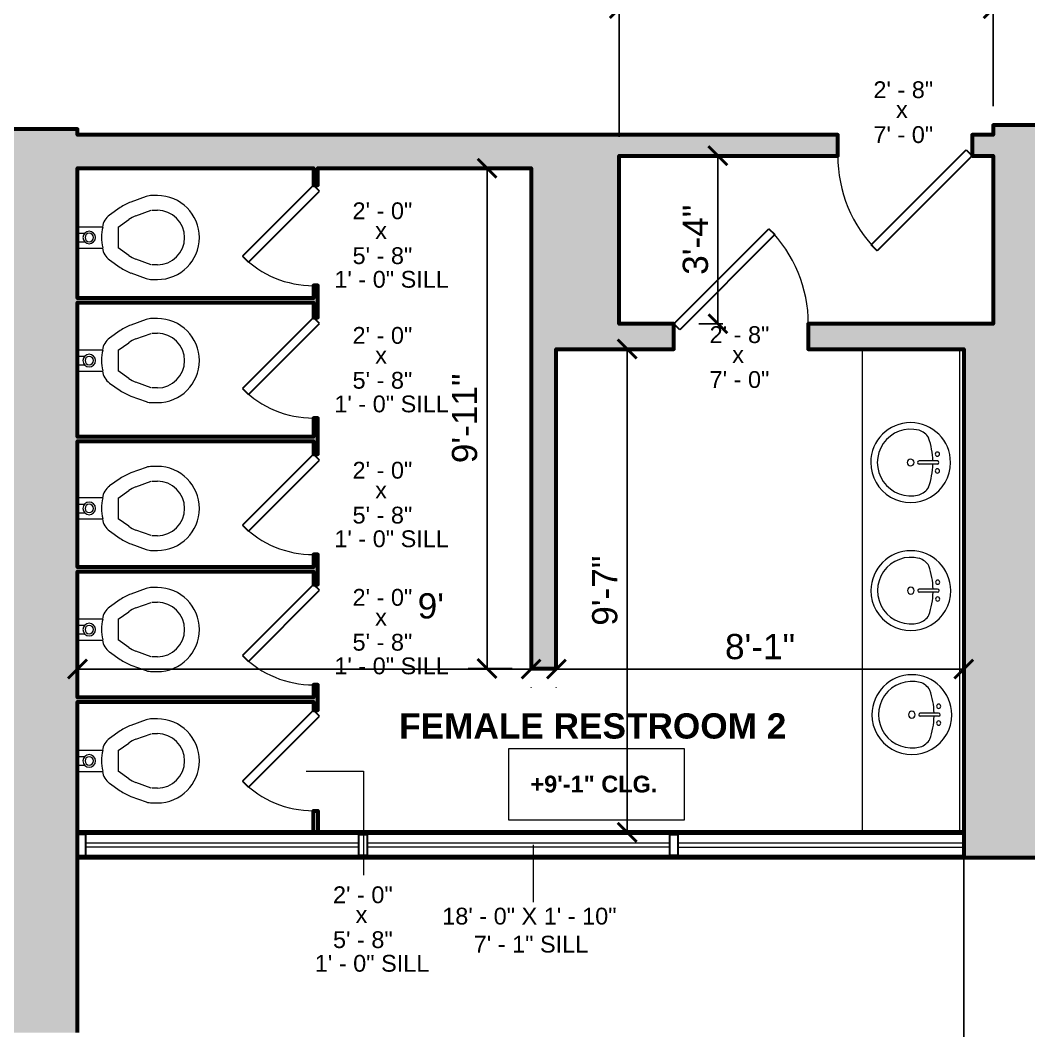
# Model space of a CAD drawing. Header units: inches. Extents: x -2078 to 106214, y -964 to 6385.
# Drawn here: x 22802.2 to 23042.4, y 3680.3 to 3920.8 of the extents above; entities that cross this region are included whole.
import ezdxf

# ---------------------------------------------------------------- set-up
doc = ezdxf.new("R2010")
doc.units = ezdxf.units.IN
doc.header["$MEASUREMENT"] = 0
for name, color, linetype, lineweight in [('A-ANNO', 2, 'Continuous', 5), ('A-ANNO-DIMS', 1, 'Continuous', 9), ('A-CASE', 4, 'Continuous', 9), ('A-DOOR', 1, 'Continuous', 18), ('A-FIXT', 150, 'Continuous', 9), ('A-GLAZ-CURT', 52, 'Continuous', 9), ('A-GLAZ-CWMG', 51, 'Continuous', 9), ('A-WALL', 3, 'Continuous', 40)]:
    doc.layers.add(name, color=color, linetype=linetype, lineweight=lineweight)
doc.layers.add('A-HATCH', color=9, linetype='Continuous')
doc.styles.add('Arial_1', font='arial.ttf', dxfattribs={"height": 0.0625})
doc.styles.add('Arial_2', font='arial.ttf', dxfattribs={"height": 3})
doc.styles.add('Arial_B', font='arialbd.ttf', dxfattribs={"height": 4.5})
doc.styles.add('Arial_B_1', font='arialbd.ttf', dxfattribs={"height": 3})
doc.styles.add('JC', font='arial.ttf', dxfattribs={"height": 0.125})
doc.dimstyles.new('JC-DIMS', dxfattribs={"dimtxt": 0.125, "dimasz": 0.09375, "dimexe": 0.09375, "dimexo": 0.09375, "dimgap": 0.046875, "dimtad": 1, "dimdec": 1, "dimzin": 0, "dimdsep": 46, "dimlunit": 4, "dimtxsty": 'JC', "dimblk": 'ARCHTICK', "dimcen": 0.09, "dimclrd": 1, "dimclre": 1, "dimclrt": 256, "dimadec": 0, "dimazin": 0, "dimtfac": 1, "dimtdec": 1, "dimtofl": 0, "dimtmove": 1, "dimatfit": 3, "dimfxl": 1, "dimtolj": 1, "dimtzin": 0, "dimarcsym": 0})

# ---------------------------------------------------------------- blocks, each defined once
blk = doc.blocks.new('JC_DOOR_SINGLE PANEL - SINGLE DOOR-1525218-2nd Floor Plan')
at = {"layer": 'A-DOOR', "lineweight": 30}
for p, q in [((-8.04, -24.21), (14.59, -1.59)), ((14.59, -1.59), (16, -3)), ((16, -3), (-6.63, -25.63)), ((-6.63, -25.63), (-8.04, -24.21))]:
    blk.add_line(p, q, dxfattribs=at)
at = {"layer": 'A-DOOR', "lineweight": 9}
blk.add_arc((16, -3), 32, 180, 225, dxfattribs=at)
blk = doc.blocks.new('JC_DOOR_SINGLE PANEL - SINGLE DOOR-1562050-2nd Floor Plan')
at = {"layer": 'A-DOOR', "lineweight": 30}
for p, q in [((-8.04, -23.71), (14.59, -1.09)), ((14.59, -1.09), (16, -2.5)), ((16, -2.5), (-6.63, -25.13)), ((-6.63, -25.13), (-8.04, -23.71))]:
    blk.add_line(p, q, dxfattribs=at)
at = {"layer": 'A-DOOR', "lineweight": 9}
blk.add_arc((16, -2.5), 32, 180, 225, dxfattribs=at)
blk = doc.blocks.new('M_Toilet-Commercial-Wall-3D - 380mm Seat Height-1661039-2nd Floor Plan')
at = {"layer": 'A-FIXT'}
for p, q in [((5.94, 29.5), (5.94, 28.21)), ((9.44, 28.21), (9.44, 29.5)), ((22.44, 29.5), (22.44, 28.21)), ((25.94, 28.21), (25.94, 29.5)), ((6.18, 26.84), (7.5, 23.22)), ((10.79, 24.42), (9.47, 28.03)), ((22.41, 28.03), (21.1, 24.42)), ((24.38, 23.22), (25.7, 26.84)), ((13.47, 20.15), (11.69, 22.68)), ((20.19, 22.68), (18.42, 20.15)), ((8.82, 20.68), (10.6, 18.14)), ((13.47, 20.15), (18.42, 20.15)), ((21.28, 18.14), (23.06, 20.68)), ((13.44, 16.46), (13.44, 10.5)), ((18.44, 10.5), (18.44, 16.46)), ((14.93, 10.5), (14.93, 12.17)), ((16.95, 10.5), (16.95, 12.17))]:
    blk.add_line(p, q, dxfattribs=at)
for centre, radius, start, end in [((15.94, 29.5), 10, 90, 180), ((15.94, 29.5), 10, 360, 90), ((15.94, 29.5), 6.5, 90, 180), ((15.94, 29.5), 6.5, 360, 90), ((9.94, 28.21), 4, 180, 200), ((21.94, 28.21), 4, 340, 0), ((17.83, 26.98), 7.5, 200, 215), ((14.05, 26.98), 7.5, 325, 340), ((17.83, 26.98), 11, 200, 215), ((14.05, 26.98), 11, 325, 340), ((13.88, 20.43), 4, 215, 263.7549), ((18.01, 20.43), 4, 276.2451, 325), ((15.9, 26.28), 10.07, 255.8499, 284.1501), ((15.94, 13.28), 1.5, 360, 180), ((15.94, 13.28), 1.5, 180, 0), ((15.94, 13.28), 1, 360, 180), ((15.94, 13.28), 1, 180, 360)]:
    blk.add_arc(centre, radius, start, end, dxfattribs=at)
blk = doc.blocks.new('JC_COUNTERTOP - JC_COUNTERTOP-1661372-2nd Floor Plan')
at = {"layer": 'A-CASE'}
for p, q in [((0, 24.22), (-115, 24.22)), ((0, 1), (-115, 1))]:
    blk.add_line(p, q, dxfattribs=at)
blk = doc.blocks.new('Sink Vanity-Round - 19_ x 19_-19254-2nd Floor Plan')
at = {"layer": 'A-FIXT'}
for p, q in [((3.43, 9.73), (3.43, 5.36)), ((4.18, 9.73), (4.18, 5.36))]:
    blk.add_line(p, q, dxfattribs=at)
for centre, radius, start, end in [((3.81, 3.35), 9.5, 90, 270), ((3.81, 3.35), 9.5, 270, 90), ((1.81, 9.73), 0.5, 360, 180), ((1.81, 9.73), 0.5, 180, 360), ((3.81, 9.73), 0.375, 360, 180), ((5.81, 9.73), 0.5, 360, 180), ((5.81, 9.73), 0.5, 180, 360), ((0.05, 4.11), 4.12, 120.7927, 162.1904), ((3.81, -9.17), 17.81, 91.2067, 109.2086), ((3.81, -9.17), 17.81, 70.7914, 88.7933), ((7.56, 4.11), 4.12, 17.8096, 59.2073), ((3.81, 3.35), 7.93, 165.3071, 14.6929), ((3.81, 5.36), 0.375, 180, 360), ((3.81, 3.35), 0.813, 360, 180), ((3.81, 3.35), 0.813, 180, 360)]:
    blk.add_arc(centre, radius, start, end, dxfattribs=at)
blk = doc.blocks.new('JC_DOOR_SINGLE PANEL - SINGLE DOOR-1688723-2nd Floor Plan')
at = {"layer": 'A-DOOR', "lineweight": 30}
for p, q in [((-4.96, 17.42), (-6.37, 16)), ((11.96, 0.5), (-4.96, 17.42)), ((-6.37, 16), (10.55, -0.91)), ((10.55, -0.91), (11.96, 0.5))]:
    blk.add_line(p, q, dxfattribs=at)
at = {"layer": 'A-DOOR', "lineweight": 9}
blk.add_arc((11.96, 0.5), 23.93, 135, 180, dxfattribs=at)
blk = doc.blocks.new('System Panel - Glazed-1664004-2nd Floor Plan')
at = {"layer": 'A-GLAZ-CURT', "lineweight": 18}
for p, q in [((-32.5, 0.5), (32.5, 0.5)), ((-32.5, -0.5), (-32.5, 0.5)), ((32.5, -0.5), (32.5, 0.5)), ((32.5, -0.5), (-32.5, -0.5))]:
    blk.add_line(p, q, dxfattribs=at)
blk = doc.blocks.new('System Panel - Glazed-1664005-2nd Floor Plan')
at = {"layer": 'A-GLAZ-CURT', "lineweight": 18}
for p, q in [((-35.75, 0.5), (32.25, 0.5)), ((-35.75, -0.5), (-35.75, 0.5)), ((-35.75, -0.5), (32.25, -0.5))]:
    blk.add_line(p, q, dxfattribs=at)
blk = doc.blocks.new('System Panel - Glazed-1664006-2nd Floor Plan')
at = {"layer": 'A-GLAZ-CURT', "lineweight": 18}
for p, q in [((-36, 0.5), (36, 0.5)), ((-36, -0.5), (-36, 0.5)), ((36, -0.5), (36, 0.5)), ((36, -0.5), (-36, -0.5))]:
    blk.add_line(p, q, dxfattribs=at)
blk = doc.blocks.new('Rectangular Mullion - 2_5_ x 5_ rectangular-1583997-2nd Floor Plan')
at = {"layer": 'A-GLAZ-CWMG', "lineweight": 30}
for p, q in [((0, 2.5), (-2, 2.5)), ((-2, 2.5), (-2, -2.5)), ((0, 2.5), (0, -2.5)), ((-2, -2.5), (0, -2.5))]:
    blk.add_line(p, q, dxfattribs=at)
blk = doc.blocks.new('Rectangular Mullion - 2_5_ x 5_ rectangular-1664000-2nd Floor Plan')
at = {"layer": 'A-GLAZ-CWMG'}
for p, q in [((487.49, -379.61), (422.49, -379.61)), ((487.49, -384.61), (422.49, -384.61))]:
    blk.add_line(p, q, dxfattribs=at)
blk = doc.blocks.new('Rectangular Mullion - 2_5_ x 5_ rectangular-1664001-2nd Floor Plan')
at = {"layer": 'A-GLAZ-CWMG', "lineweight": 30}
for p, q in [((1, 2.5), (-1, 2.5)), ((-1, 2.5), (-1, -2.5)), ((1, 2.5), (1, -2.5)), ((-1, -2.5), (1, -2.5))]:
    blk.add_line(p, q, dxfattribs=at)
blk = doc.blocks.new('Rectangular Mullion - 2_5_ x 5_ rectangular-1664002-2nd Floor Plan')
at = {"layer": 'A-GLAZ-CWMG'}
for p, q in [((631.49, -379.61), (563.49, -379.61)), ((631.49, -381.61), (631.49, -379.61)), ((631.49, -384.61), (563.49, -384.61)), ((631.49, -384.61), (631.49, -382.61))]:
    blk.add_line(p, q, dxfattribs=at)
blk = doc.blocks.new('Rectangular Mullion - 2_5_ x 5_ rectangular-V19-2nd Floor Plan')
at = {"layer": 'A-GLAZ-CWMG'}
for p, q in [((-77.51, -321.02), (-77.51, -249.02)), ((-72.51, -321.02), (-72.51, -249.02))]:
    blk.add_line(p, q, dxfattribs=at)
blk = doc.blocks.new('_ArchTick')
at = {"color": 0, "linetype": 'ByBlock', "const_width": 0.15}
blk.add_lwpolyline([(-0.5, -0.5), (0.5, 0.5)], dxfattribs=at)
blk = doc.blocks.new('*D921')
at = {"layer": 'A-ANNO-DIMS', "color": 1, "lineweight": -2, "transparency": 16777216}
for p, q in [((23026.88, 3723.02), (23026.88, 3415.15)), ((22815.88, 3545.36), (22815.88, 3415.15)), ((22815.88, 3419.65), (23026.88, 3419.65))]:
    blk.add_line(p, q, dxfattribs=at)
at = {"layer": 'Defpoints', "color": 0, "transparency": 16777216}
for p in [(23026.88, 3727.52), (22815.88, 3549.86), (23026.88, 3419.65)]:
    blk.add_point(p, dxfattribs=at)
at = {"layer": 'A-ANNO-DIMS', "color": 1, "lineweight": -2, "transparency": 16777216, "xscale": 4.5, "yscale": 4.5, "zscale": 4.5, "rotation": 180}
blk.add_blockref('_ArchTick', (22815.88, 3419.65), dxfattribs=at)
at = {"layer": 'A-ANNO-DIMS', "color": 1, "lineweight": -2, "transparency": 16777216, "xscale": 4.5, "yscale": 4.5, "zscale": 4.5}
blk.add_blockref('_ArchTick', (23026.88, 3419.65), dxfattribs=at)
at = {"layer": 'A-ANNO-DIMS', "transparency": 16777216, "insert": (22921.38, 3424.91), "char_height": 6, "width": 0.4874, "attachment_point": 5, "style": 'JC'}
blk.add_mtext('\\A1;17\'-7"', dxfattribs=at)
blk = doc.blocks.new('*D923')
at = {"layer": 'A-ANNO-DIMS', "color": 1, "lineweight": -2, "transparency": 16777216}
for p, q in [((23046.88, 3717.02), (23046.88, 3383.14)), ((21468.88, 3675.2), (21468.88, 3383.14)), ((21468.88, 3387.64), (23046.88, 3387.64))]:
    blk.add_line(p, q, dxfattribs=at)
at = {"layer": 'Defpoints', "color": 0, "transparency": 16777216}
for p in [(23046.88, 3721.52), (21468.88, 3679.7), (23046.88, 3387.64)]:
    blk.add_point(p, dxfattribs=at)
at = {"layer": 'A-ANNO-DIMS', "color": 1, "lineweight": -2, "transparency": 16777216, "xscale": 4.5, "yscale": 4.5, "zscale": 4.5, "rotation": 180}
blk.add_blockref('_ArchTick', (21468.88, 3387.64), dxfattribs=at)
at = {"layer": 'A-ANNO-DIMS', "color": 1, "lineweight": -2, "transparency": 16777216, "xscale": 4.5, "yscale": 4.5, "zscale": 4.5}
blk.add_blockref('_ArchTick', (23046.88, 3387.64), dxfattribs=at)
at = {"layer": 'A-ANNO-DIMS', "transparency": 16777216, "insert": (22257.88, 3392.95), "char_height": 6, "width": 0.5739, "attachment_point": 5, "style": 'JC'}
blk.add_mtext('\\A1;131\'-6"', dxfattribs=at)
blk = doc.blocks.new('*D987')
at = {"layer": 'A-ANNO-DIMS', "color": 1, "lineweight": -2, "transparency": 16777216}
for p, q in [((22815.88, 3767.52), (22815.88, 3761.87)), ((22815.88, 3766.37), (22923.88, 3766.37)), ((22923.88, 3762.02), (22923.88, 3761.87))]:
    blk.add_line(p, q, dxfattribs=at)
at = {"layer": 'Defpoints', "color": 0, "transparency": 16777216}
for p in [(22815.88, 3772.02), (22923.88, 3766.52), (22923.88, 3766.37)]:
    blk.add_point(p, dxfattribs=at)
at = {"layer": 'A-ANNO-DIMS', "color": 1, "lineweight": -2, "transparency": 16777216, "xscale": 4.5, "yscale": 4.5, "zscale": 4.5, "rotation": 180}
blk.add_blockref('_ArchTick', (22815.88, 3766.37), dxfattribs=at)
at = {"layer": 'A-ANNO-DIMS', "color": 1, "lineweight": -2, "transparency": 16777216, "xscale": 4.5, "yscale": 4.5, "zscale": 4.5}
blk.add_blockref('_ArchTick', (22923.88, 3766.37), dxfattribs=at)
at = {"layer": 'A-ANNO-DIMS', "transparency": 16777216, "insert": (22896.87, 3784.41), "char_height": 6, "width": 0.4008, "attachment_point": 1, "line_spacing_factor": 0.941778, "style": 'JC'}
blk.add_mtext("\\A1;9'", dxfattribs=at)
blk = doc.blocks.new('*D989')
at = {"layer": 'A-ANNO-DIMS', "color": 1, "lineweight": -2, "transparency": 16777216}
for p, q in [((22929.88, 3766.37), (23026.88, 3766.37)), ((23026.88, 3767.52), (23026.88, 3761.87)), ((22929.88, 3762.02), (22929.88, 3761.87))]:
    blk.add_line(p, q, dxfattribs=at)
at = {"layer": 'Defpoints', "color": 0, "transparency": 16777216}
for p in [(23026.88, 3772.02), (22929.88, 3766.52), (23026.88, 3766.37)]:
    blk.add_point(p, dxfattribs=at)
at = {"layer": 'A-ANNO-DIMS', "color": 1, "lineweight": -2, "transparency": 16777216, "xscale": 4.5, "yscale": 4.5, "zscale": 4.5, "rotation": 180}
blk.add_blockref('_ArchTick', (22929.88, 3766.37), dxfattribs=at)
at = {"layer": 'A-ANNO-DIMS', "color": 1, "lineweight": -2, "transparency": 16777216, "xscale": 4.5, "yscale": 4.5, "zscale": 4.5}
blk.add_blockref('_ArchTick', (23026.88, 3766.37), dxfattribs=at)
at = {"layer": 'A-ANNO-DIMS', "transparency": 16777216, "insert": (22978.38, 3771.68), "char_height": 6, "width": 0.4008, "attachment_point": 5, "style": 'JC'}
blk.add_mtext('\\A1;8\'-1"', dxfattribs=at)
blk = doc.blocks.new('*D991')
at = {"layer": 'A-ANNO-DIMS', "color": 1, "lineweight": -2, "transparency": 16777216}
for p, q in [((22969.49, 3888.52), (22963.83, 3888.52)), ((22968.33, 3888.52), (22968.33, 3848.52)), ((22969.49, 3848.52), (22963.83, 3848.52))]:
    blk.add_line(p, q, dxfattribs=at)
at = {"layer": 'Defpoints', "color": 0, "transparency": 16777216}
for p in [(22973.99, 3888.52), (22968.33, 3848.52), (22973.99, 3848.52)]:
    blk.add_point(p, dxfattribs=at)
at = {"layer": 'A-ANNO-DIMS', "color": 1, "lineweight": -2, "transparency": 16777216, "xscale": 4.5, "yscale": 4.5, "zscale": 4.5}
for p, rotation in [((22968.33, 3888.52), 90), ((22968.33, 3848.52), 270)]:
    blk.add_blockref('_ArchTick', p, dxfattribs=dict(at, rotation=rotation))
at = {"layer": 'A-ANNO-DIMS', "transparency": 16777216, "insert": (22963.02, 3868.52), "char_height": 6, "width": 0.4008, "attachment_point": 5, "rotation": 90, "style": 'JC'}
blk.add_mtext('\\A1;3\'-4"', dxfattribs=at)
blk = doc.blocks.new('*D993')
at = {"layer": 'A-ANNO-DIMS', "color": 1, "lineweight": -2, "transparency": 16777216}
for p, q in [((22945.59, 3842.52), (22951.25, 3842.52)), ((22946.75, 3727.52), (22946.75, 3842.52)), ((22945.59, 3727.52), (22951.25, 3727.52))]:
    blk.add_line(p, q, dxfattribs=at)
at = {"layer": 'Defpoints', "color": 0, "transparency": 16777216}
for p in [(22941.09, 3842.52), (22946.75, 3842.52), (22941.09, 3727.52)]:
    blk.add_point(p, dxfattribs=at)
at = {"layer": 'A-ANNO-DIMS', "color": 1, "lineweight": -2, "transparency": 16777216, "xscale": 4.5, "yscale": 4.5, "zscale": 4.5}
for p, rotation in [((22946.75, 3842.52), 90), ((22946.75, 3727.52), 270)]:
    blk.add_blockref('_ArchTick', p, dxfattribs=dict(at, rotation=rotation))
at = {"layer": 'A-ANNO-DIMS', "transparency": 16777216, "insert": (22941.44, 3785.02), "char_height": 6, "width": 0.4008, "attachment_point": 5, "rotation": 90, "style": 'JC'}
blk.add_mtext('\\A1;9\'-7"', dxfattribs=at)
blk = doc.blocks.new('*D1015')
at = {"layer": 'A-ANNO-DIMS', "color": 1, "lineweight": -2, "transparency": 16777216}
for p, q in [((22944.88, 3893.02), (22944.88, 3928.01)), ((23033.88, 3900.27), (23033.88, 3928.01)), ((22944.88, 3923.51), (23033.88, 3923.51))]:
    blk.add_line(p, q, dxfattribs=at)
at = {"layer": 'Defpoints', "color": 0, "transparency": 16777216}
for p in [(23033.88, 3923.51), (23033.88, 3895.77), (22944.88, 3888.52)]:
    blk.add_point(p, dxfattribs=at)
at = {"layer": 'A-ANNO-DIMS', "color": 1, "lineweight": -2, "transparency": 16777216, "xscale": 4.5, "yscale": 4.5, "zscale": 4.5, "rotation": 180}
blk.add_blockref('_ArchTick', (22944.88, 3923.51), dxfattribs=at)
at = {"layer": 'A-ANNO-DIMS', "color": 1, "lineweight": -2, "transparency": 16777216, "xscale": 4.5, "yscale": 4.5, "zscale": 4.5}
blk.add_blockref('_ArchTick', (23033.88, 3923.51), dxfattribs=at)
at = {"layer": 'A-ANNO-DIMS', "transparency": 16777216, "insert": (22989.38, 3928.81), "char_height": 6, "width": 0.4008, "attachment_point": 5, "style": 'JC'}
blk.add_mtext('\\A1;7\'-5"', dxfattribs=at)
blk = doc.blocks.new('JC- existing door Tag_quad - JC- existing door Tag_quad-839775-2nd Floor Plan')
at = {"layer": 'A-ANNO', "insert": (-0.0234, 0.0378), "char_height": 0.0625, "width": 0.0505, "attachment_point": 1, "style": 'Arial_1', "bg_fill": 3, "box_fill_scale": 1.25, "bg_fill_color": 256, "bg_fill_true_color": 13158600, "bg_fill_transparency": 0}
blk.add_mtext('x', dxfattribs=at)
blk = doc.blocks.new('*D1025')
at = {"layer": 'A-ANNO-DIMS', "color": 1, "lineweight": -2, "transparency": 16777216}
for p, q in [((22912.22, 3885.52), (22917.88, 3885.52)), ((22913.38, 3766.52), (22913.38, 3885.52)), ((22919.38, 3766.52), (22908.88, 3766.52))]:
    blk.add_line(p, q, dxfattribs=at)
at = {"layer": 'Defpoints', "color": 0, "transparency": 16777216}
for p in [(22907.72, 3885.52), (22913.38, 3885.52), (22923.88, 3766.52)]:
    blk.add_point(p, dxfattribs=at)
at = {"layer": 'A-ANNO-DIMS', "color": 1, "lineweight": -2, "transparency": 16777216, "xscale": 4.5, "yscale": 4.5, "zscale": 4.5}
for p, rotation in [((22913.38, 3885.52), 90), ((22913.38, 3766.52), 270)]:
    blk.add_blockref('_ArchTick', p, dxfattribs=dict(at, rotation=rotation))
at = {"layer": 'A-ANNO-DIMS', "transparency": 16777216, "insert": (22908.06, 3826.02), "char_height": 6, "width": 0.4874, "attachment_point": 5, "rotation": 90, "style": 'JC'}
blk.add_mtext('\\A1;9\'-11"', dxfattribs=at)

msp = doc.modelspace()

# ---------------------------------------------------------------- hatches: boundary and pattern name
at = {"layer": 'A-HATCH'}
h = msp.add_hatch(color=256, dxfattribs=at)
h.dxf.hatch_style = 1
h.paths.add_polyline_path([(22815.883, 3885.521), (22872.065, 3885.521), (22872.065, 3881.521), (22873.065, 3881.521), (22873.065, 3885.521), (22923.881, 3885.521), (22923.881, 3766.521), (22929.881, 3766.521), (22929.881, 3842.521), (22957.881, 3842.521), (22957.881, 3848.521), (22944.881, 3848.521), (22944.881, 3888.521), (22996.881, 3888.521), (22996.881, 3893.521), (22815.883, 3893.521), (22815.883, 3894.848), (22775.881, 3894.848), (22775.881, 3889.848), (22794.883, 3889.848), (22794.883, 3722.862), (22776.881, 3722.862), (22776.881, 3717.862), (22794.883, 3717.862), (22794.883, 3679.862), (22807.883, 3679.862), (22811.429, 3679.862), (22812.429, 3679.862), (22815.883, 3679.862), (22815.883, 3758.596), (22872.065, 3758.596), (22872.065, 3756.596), (22873.065, 3756.596), (22873.065, 3762.596), (22872.065, 3762.596), (22872.065, 3759.596), (22815.883, 3759.596), (22815.883, 3789.596), (22872.065, 3789.596), (22872.065, 3786.521), (22873.065, 3786.521), (22873.065, 3793.596), (22872.065, 3793.596), (22872.065, 3790.596), (22815.883, 3790.596), (22815.883, 3820.596), (22872.065, 3820.596), (22872.065, 3817.521), (22873.065, 3817.521), (22873.065, 3826.096), (22872.065, 3826.096), (22872.065, 3821.596), (22815.883, 3821.596), (22815.883, 3853.596), (22872.065, 3853.596), (22872.065, 3850.021), (22873.065, 3850.021), (22873.065, 3857.596), (22872.065, 3857.596), (22872.065, 3854.596), (22815.883, 3854.596)])

# ---------------------------------------------------------------- linework, layer by layer
at = {"layer": 'A-ANNO'}
for p, q in [((22870.35, 3742.067), (22883.972, 3742.067)), ((22883.972, 3742.067), (22883.972, 3717.334)), ((22924.382, 3724.521), (22924.382, 3710.918))]:
    msp.add_line(p, q, dxfattribs=at)
at = {"layer": 'A-ANNO', "flags": 128}
msp.add_lwpolyline([(22918.596, 3747.46), (22960.332, 3747.46), (22960.332, 3730.391), (22918.596, 3730.391)], close=True, dxfattribs=at)
at = {"layer": 'A-WALL', "lineweight": 60}
msp.add_line((23026.881, 3727.521), (23026.881, 3721.521), dxfattribs=at)
msp.add_lwpolyline([(22872.065, 3727.521), (22872.065, 3732.67), (22873.065, 3732.67), (22873.065, 3727.521)], dxfattribs=at)

# ---------------------------------------------------------------- block references
at = {"layer": 'A-CASE', "rotation": 89.9999999999999}
msp.add_blockref('JC_COUNTERTOP - JC_COUNTERTOP-1661372-2nd Floor Plan', (23026.881, 3842.521), dxfattribs=at)
at = {"layer": 'A-DOOR'}
msp.add_blockref('JC_DOOR_SINGLE PANEL - SINGLE DOOR-1562050-2nd Floor Plan', (23012.881, 3891.021), dxfattribs=at)
for name, p, rotation in [('JC_DOOR_SINGLE PANEL - SINGLE DOOR-1688723-2nd Floor Plan', (22872.565, 3869.559), 89.99999999999991), ('JC_DOOR_SINGLE PANEL - SINGLE DOOR-1525218-2nd Floor Plan', (22973.881, 3845.521), 180), ('JC_DOOR_SINGLE PANEL - SINGLE DOOR-1688723-2nd Floor Plan', (22872.565, 3838.059), 89.99999999999991), ('JC_DOOR_SINGLE PANEL - SINGLE DOOR-1688723-2nd Floor Plan', (22872.565, 3805.559), 89.99999999999991), ('JC_DOOR_SINGLE PANEL - SINGLE DOOR-1688723-2nd Floor Plan', (22872.565, 3774.559), 89.99999999999991), ('JC_DOOR_SINGLE PANEL - SINGLE DOOR-1688723-2nd Floor Plan', (22872.565, 3744.633), 89.99999999999991)]:
    msp.add_blockref(name, p, dxfattribs=dict(at, rotation=rotation))
at = {"layer": 'A-FIXT'}
for name, p, rotation in [('M_Toilet-Commercial-Wall-3D - 380mm Seat Height-1661039-2nd Floor Plan', (22805.383, 3884.991), 269.9999999999999), ('M_Toilet-Commercial-Wall-3D - 380mm Seat Height-1661039-2nd Floor Plan', (22805.383, 3855.712), 269.9999999999999), ('Sink Vanity-Round - 19_ x 19_-19254-2nd Floor Plan', (23010.883, 3819.327), 270), ('M_Toilet-Commercial-Wall-3D - 380mm Seat Height-1661039-2nd Floor Plan', (22805.383, 3820.528), 269.9999999999999), ('Sink Vanity-Round - 19_ x 19_-19254-2nd Floor Plan', (23010.937, 3788.844), 270), ('M_Toilet-Commercial-Wall-3D - 380mm Seat Height-1661039-2nd Floor Plan', (22805.383, 3791.712), 269.9999999999999), ('Sink Vanity-Round - 19_ x 19_-19254-2nd Floor Plan', (23011.177, 3759.327), 270), ('M_Toilet-Commercial-Wall-3D - 380mm Seat Height-1661039-2nd Floor Plan', (22805.383, 3760.462), 269.9999999999999)]:
    msp.add_blockref(name, p, dxfattribs=dict(at, rotation=rotation))
at = {"layer": 'A-GLAZ-CURT', "lineweight": 18}
for name, p in [('System Panel - Glazed-1664004-2nd Floor Plan', (22850.383, 3724.521)), ('System Panel - Glazed-1664006-2nd Floor Plan', (22920.883, 3724.521)), ('System Panel - Glazed-1664005-2nd Floor Plan', (22994.633, 3724.521))]:
    msp.add_blockref(name, p, dxfattribs=at)
at = {"layer": 'A-GLAZ-CWMG'}
for name, p, rotation in [('Rectangular Mullion - 2_5_ x 5_ rectangular-1583997-2nd Floor Plan', (22815.883, 3724.521), 180), ('Rectangular Mullion - 2_5_ x 5_ rectangular-V19-2nd Floor Plan', (22635.865, 3799.531), 89.9999999999999)]:
    msp.add_blockref(name, p, dxfattribs=dict(at, rotation=rotation))
for name in ['Rectangular Mullion - 2_5_ x 5_ rectangular-1664000-2nd Floor Plan', 'Rectangular Mullion - 2_5_ x 5_ rectangular-1664002-2nd Floor Plan']:
    msp.add_blockref(name, (22395.391, 4106.63), dxfattribs=at)
at = {"layer": 'A-GLAZ-CWMG', "lineweight": 30, "extrusion": (0, 0, -1), "rotation": 180}
for p in [(-22883.883, 3724.521), (-22957.883, 3724.521)]:
    msp.add_blockref('Rectangular Mullion - 2_5_ x 5_ rectangular-1664001-2nd Floor Plan', p, dxfattribs=at)

# ---------------------------------------------------------------- texts
at = {"layer": 'A-ANNO', "attachment_point": 1}
for s, insert, char_height, width, style in [('1\' - 0" SILL', (22877.026, 3861.104), 4, 29.95305, 'Arial_2'), ('1\' - 0" SILL', (22877.026, 3831.457), 4, 29.95305, 'Arial_2'), ('1\' - 0" SILL', (22877.026, 3799.373), 4, 29.95305, 'Arial_2'), ('1\' - 0" SILL', (22877.026, 3769.125), 4, 29.95305, 'Arial_2'), ('FEMALE RESTROOM 2', (22892.45, 3755.833), 6, 104.838, 'Arial_B'), ('+9\'-1" CLG.', (22923.716, 3741.006), 4, 37.976, 'Arial_B_1'), ('18\' - 0" X 1\' - 10"', (22902.713, 3709.585), 4, 52.318, 'Arial_2'), ('7\' - 1" SILL', (22910.213, 3702.918), 4, 34.138, 'Arial_2'), ('1\' - 0" SILL', (22872.369, 3698.356), 4, 29.95305, 'Arial_2')]:
    msp.add_mtext(s, dxfattribs=dict(at, insert=insert, char_height=char_height, width=width, style=style))

# ---------------------------------------------------------------- dimensions: what is measured, and where the dimension line sits
at = {"layer": 'A-ANNO-DIMS'}
for base, p1, p2, picture, middle in [((23033.881, 3923.51), (22944.881, 3888.521), (23033.881, 3895.771), '*D1015', (22989.381, 3928.812)), ((23026.881, 3766.366), (22929.881, 3766.521), (23026.881, 3772.023), '*D989', (22978.381, 3771.68)), ((23026.881, 3419.652), (22815.883, 3549.862), (23026.881, 3727.521), '*D921', (22921.382, 3424.914)), ((23046.881, 3387.639), (21468.881, 3679.705), (23046.881, 3721.521), '*D923', (22257.881, 3392.955))]:
    dim = msp.add_linear_dim(base=base, p1=p1, p2=p2, dimstyle='JC-DIMS', dxfattribs=at)
    dim.commit()
    dim.dimension.update_dxf_attribs({"geometry": picture, "text_midpoint": middle})
for base, p1, p2, picture, middle in [((22968.331, 3848.521), (22973.988, 3888.521), (22973.988, 3848.521), '*D991', (22963.016, 3868.521)), ((22913.376, 3885.521), (22923.881, 3766.521), (22907.719, 3885.521), '*D1025', (22908.063, 3826.021)), ((22946.75, 3842.521), (22941.093, 3727.521), (22941.093, 3842.521), '*D993', (22941.437, 3785.021))]:
    dim = msp.add_linear_dim(base=base, p1=p1, p2=p2, angle=90, dimstyle='JC-DIMS', dxfattribs=at)
    dim.commit()
    dim.dimension.update_dxf_attribs({"geometry": picture, "text_midpoint": middle})
dim = msp.add_linear_dim(base=(22923.881, 3766.366), p1=(22815.883, 3772.023), p2=(22923.881, 3766.521), dimstyle='JC-DIMS', dxfattribs=at)
dim.commit()
dim.dimension.update_dxf_attribs({"geometry": '*D987', "text_midpoint": (22899.635, 3774.156), "dimtype": 160})

# ---------------------------------------------------------------- next in the draw order: block references
at = {"layer": 'A-ANNO', "xscale": 64, "yscale": 64, "zscale": 64}
for p in [(23012.258, 3899.08), (22888.245, 3870.275), (22888.245, 3840.628), (22973.258, 3840.81), (22888.245, 3808.544), (22888.245, 3778.296), (22883.587, 3707.527)]:
    msp.add_blockref('JC- existing door Tag_quad - JC- existing door Tag_quad-839775-2nd Floor Plan', p, dxfattribs=at)

# ---------------------------------------------------------------- next in the draw order: hatches: boundary and pattern name
at = {"layer": 'A-HATCH'}
h = msp.add_hatch(color=256, dxfattribs=at)
h.dxf.hatch_style = 1
h.paths.add_polyline_path([(23046.881, 3866.741), (23046.695, 3866.741), (23046.695, 3874.741), (23046.881, 3874.741), (23046.881, 3895.771), (23033.881, 3895.771), (23033.881, 3893.521), (23028.881, 3893.521), (23028.881, 3888.521), (23033.881, 3888.521), (23033.881, 3848.521), (22989.881, 3848.521), (22989.881, 3842.521), (23026.881, 3842.521), (23026.881, 3727.521), (23026.881, 3721.521), (23046.881, 3721.521)])

# ---------------------------------------------------------------- next in the draw order: linework, layer by layer
at = {"layer": 'A-WALL', "lineweight": 60}
for points in [[(22815.883, 3721.521), (22816.382, 3721.521), (23026.881, 3721.521), (23046.881, 3721.521), (23046.881, 3866.741), (23046.695, 3866.741), (23046.695, 3874.741), (23046.881, 3874.741), (23046.881, 3895.771), (23033.881, 3895.771), (23033.881, 3893.521), (23028.881, 3893.521), (23028.881, 3888.521), (23033.881, 3888.521), (23033.881, 3848.521), (22989.881, 3848.521), (22989.881, 3842.521), (23026.881, 3842.521), (23026.881, 3727.521), (22816.382, 3727.521), (22815.883, 3727.521)], [(22815.883, 3679.862), (22815.883, 3758.596), (22872.065, 3758.596), (22872.065, 3756.596), (22873.065, 3756.596), (22873.065, 3762.596), (22872.065, 3762.596), (22872.065, 3759.596), (22815.883, 3759.596), (22815.883, 3789.596), (22872.065, 3789.596), (22872.065, 3786.521), (22873.065, 3786.521), (22873.065, 3793.596), (22872.065, 3793.596), (22872.065, 3790.596), (22815.883, 3790.596), (22815.883, 3820.596), (22872.065, 3820.596), (22872.065, 3817.521), (22873.065, 3817.521), (22873.065, 3826.096), (22872.065, 3826.096), (22872.065, 3821.596), (22815.883, 3821.596), (22815.883, 3853.596), (22872.065, 3853.596), (22872.065, 3850.021), (22873.065, 3850.021), (22873.065, 3857.596), (22872.065, 3857.596), (22872.065, 3854.596), (22815.883, 3854.596), (22815.883, 3885.521), (22872.065, 3885.521), (22872.065, 3881.521), (22873.065, 3881.521), (22873.065, 3885.521), (22923.881, 3885.521), (22923.881, 3766.521), (22929.881, 3766.521), (22929.881, 3842.521), (22957.881, 3842.521), (22957.881, 3848.521), (22944.881, 3848.521), (22944.881, 3888.521), (22996.881, 3888.521), (22996.881, 3893.521), (22815.883, 3893.521), (22815.883, 3894.848), (22775.881, 3894.848)]]:
    msp.add_lwpolyline(points, dxfattribs=at)

# ---------------------------------------------------------------- next in the draw order: texts
at = {"layer": 'A-ANNO', "char_height": 4, "width": 17.978, "attachment_point": 1, "style": 'Arial_2'}
for s, insert in [('2\' - 8"', (23005.373, 3906.217)), ('7\' - 0"', (23005.373, 3895.535)), ('2\' - 0"', (22881.359, 3877.412)), ('5\' - 8"', (22881.359, 3866.731)), ('2\' - 0"', (22881.359, 3847.765)), ('2\' - 8"', (22966.373, 3847.947)), ('5\' - 8"', (22881.359, 3837.084)), ('7\' - 0"', (22966.373, 3837.266)), ('2\' - 0"', (22881.359, 3815.681)), ('5\' - 8"', (22881.359, 3804.999)), ('2\' - 0"', (22881.359, 3785.434)), ('5\' - 8"', (22881.359, 3774.752)), ('2\' - 0"', (22876.702, 3714.664)), ('5\' - 8"', (22876.702, 3703.983))]:
    msp.add_mtext(s, dxfattribs=dict(at, insert=insert))

doc.saveas('drawing.dxf')
